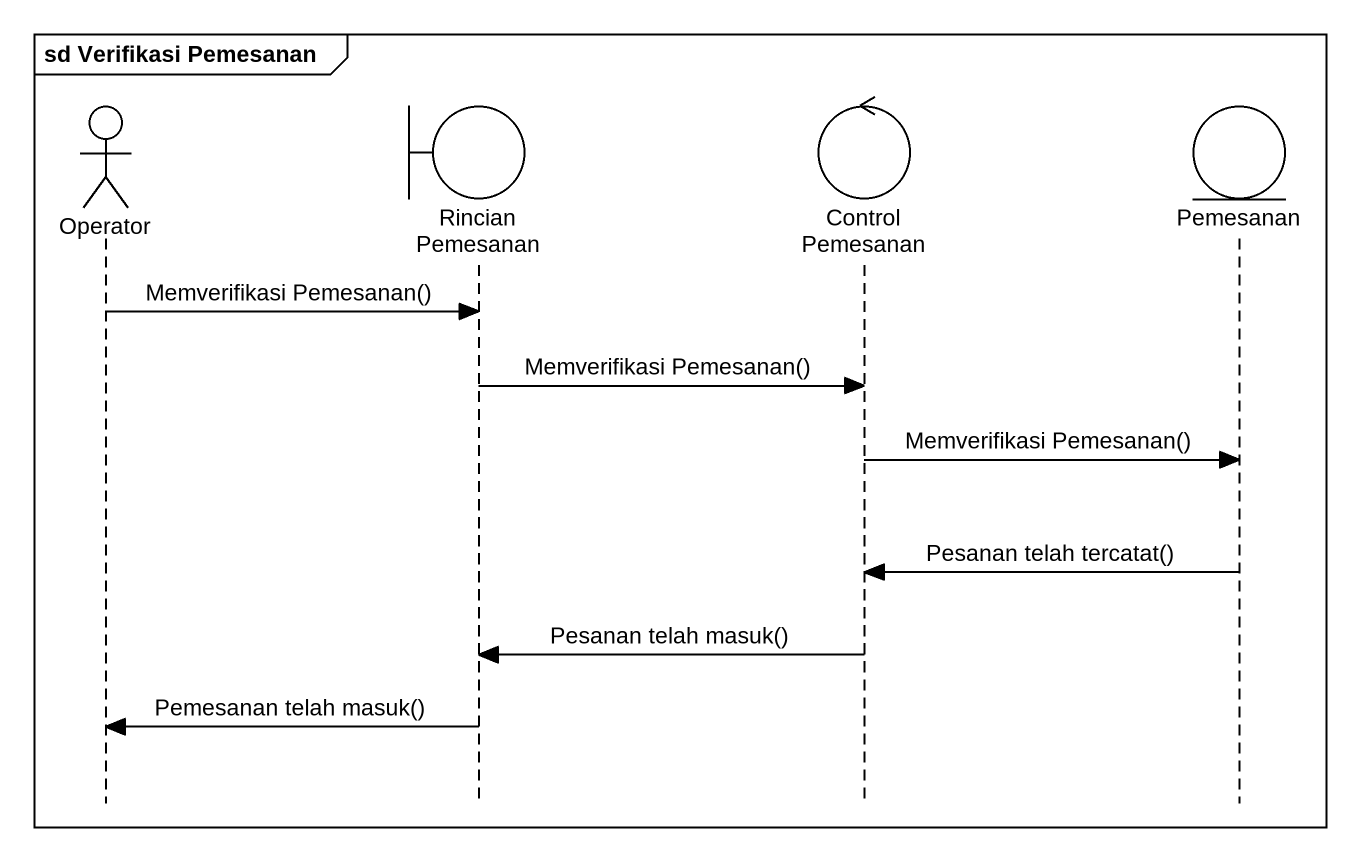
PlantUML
@startuml
mainframe sd Verifikasi Pemesanan
hide footbox
actor Operator
boundary "Rincian Pemesanan" as Rincian_Pemesanan
control "Control Pemesanan" as Control_Pemesanan
entity Pemesanan

Operator -> Rincian_Pemesanan : Memverifikasi Pemesanan()
Rincian_Pemesanan -> Control_Pemesanan : Memverifikasi Pemesanan()
Control_Pemesanan -> Pemesanan : Memverifikasi Pemesanan()
Pemesanan -> Control_Pemesanan : Pesanan telah tercatat()
Control_Pemesanan -> Rincian_Pemesanan : Pesanan telah masuk()
Rincian_Pemesanan -> Operator : Pemesanan telah masuk()
@enduml
